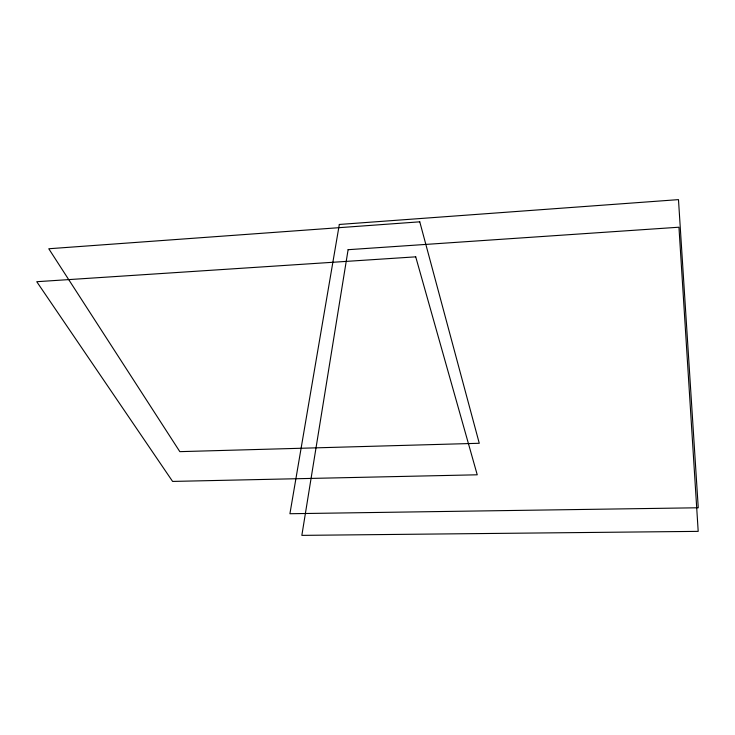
<?xml version="1.0" encoding="UTF-8"?>
<svg xmlns="http://www.w3.org/2000/svg" width="735" height="735" viewBox="0 0 735 735"><rect width="100%" height="100%" fill="white"/><g stroke="black" fill="none" stroke-linecap="round" stroke-linejoin="round"><path stroke-width="1.1" d="M348.105 249.698L301.846 535.374L698.195 531.368L678.956 227.216L348.105 249.698M339.322 224.46L289.921 513.728L698.25 507.775L678.478 199.626L339.322 224.46M419.768 221.823L48.776 248.752L179.827 451.648L479.275 443.279L419.768 221.823M415.716 256.837L36.75 281.707L172.596 481.425L477.236 474.801L415.716 256.837"/></g></svg>
